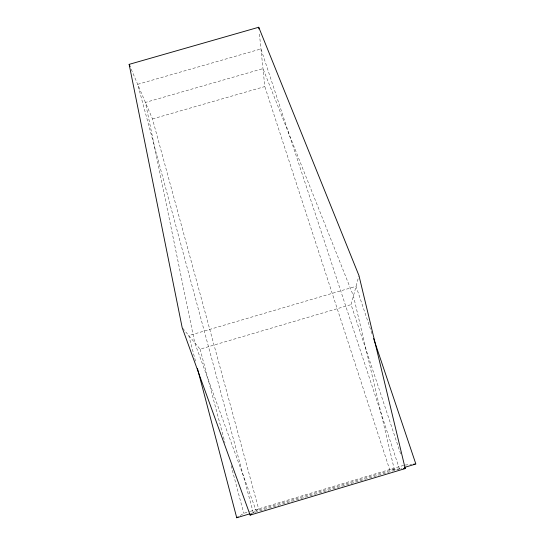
<?xml version="1.0" encoding="UTF-8"?>
<svg xmlns="http://www.w3.org/2000/svg" width="545" height="545" viewBox="0 0 545 545"><rect width="100%" height="100%" fill="white"/><g stroke="black" fill="none" stroke-linecap="round" stroke-linejoin="round"><path stroke-width="0.41" stroke-dasharray="2.73 2.04" d="M400.616 453.842L351.069 304.621L358.746 276.438M252.805 513.145L258.63 508.853L152.477 118.939L130.807 68.248M240.256 515.529L243.778 513.308L249.487 511.598M250.298 511.353L404.37 465.137M250.571 513.594L402.012 468.155M182.704 328.274L200.076 349.168L351.069 304.621M152.477 118.939L264.816 86.566L259.25 32.319M405.187 465.055L411.748 464.408M400.166 468.884L389.641 469.552L264.816 86.566M372.017 333.765L356.055 286.329L188.788 335.591L195.914 362.67M399.431 468.932L260.953 48.941L137.681 84.325L253.309 512.777M200.076 349.168L224.983 442.731M231.107 465.709L243.778 513.308M394.267 469.259L256.116 510.706L194.722 342.723L145.42 102.433L262.976 68.622L353.433 295.942L394.267 469.259"/><path stroke-width="0.82" d="M250.155 515.1L405.221 468.564L358.971 275.62L258.732 27.25L129.145 64.365L182.18 327.64L250.155 515.1L251.477 514.126M197.426 368.413L236.734 517.75L238.145 516.864M236.734 517.75L249.76 513.84M404.451 467.426L415.855 464.006L373.638 338.588M413.389 464.245L415.031 464.088M403.538 468.673L405.221 468.564M129.145 64.365L130.146 66.694M258.732 27.25L258.902 28.939"/></g></svg>
